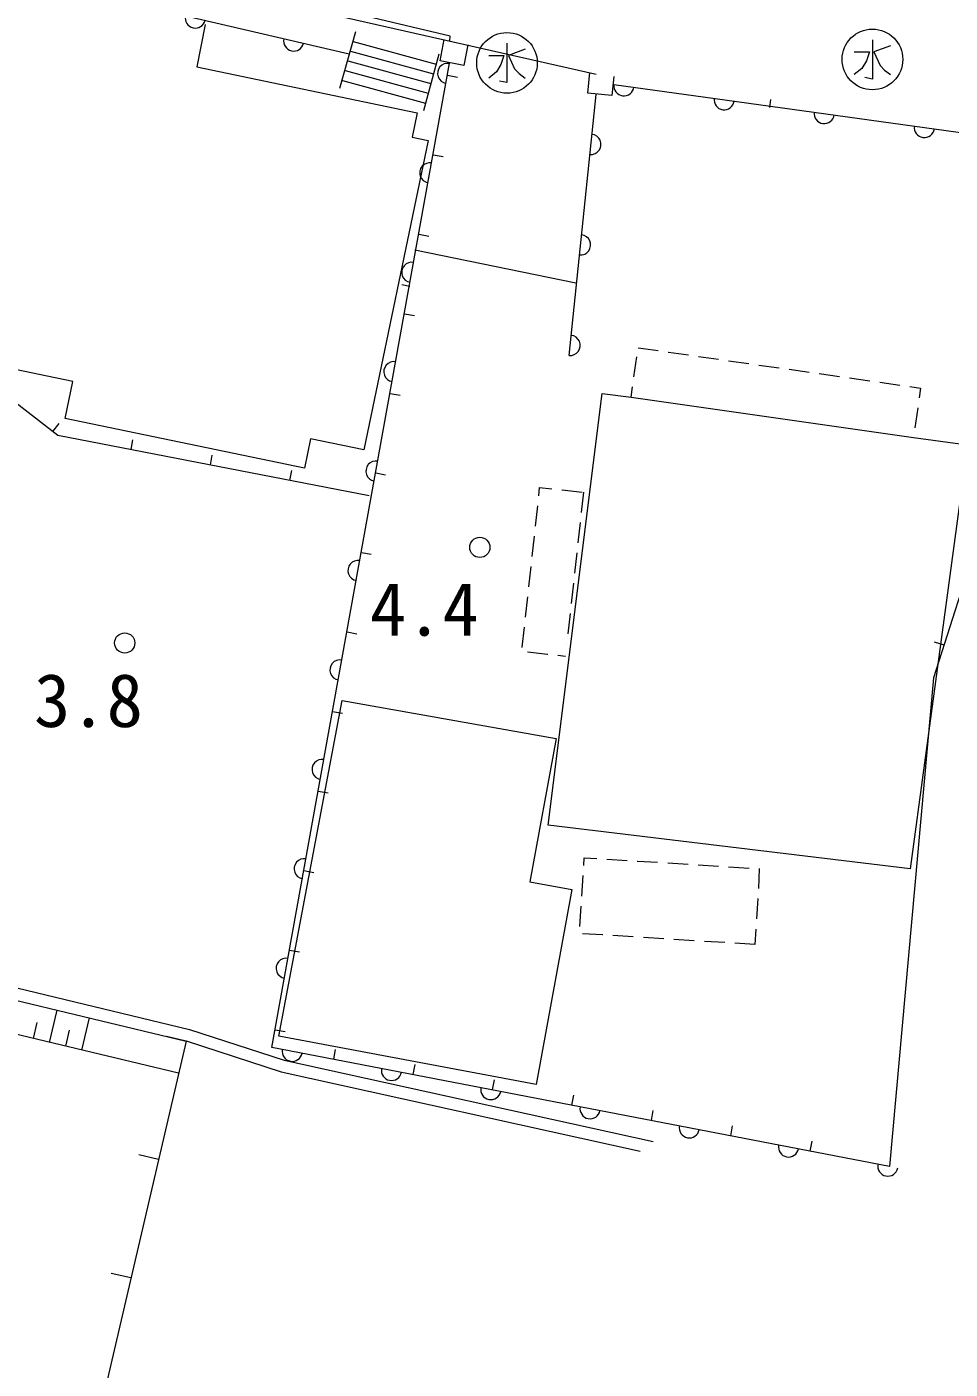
# Model space of a CAD drawing. Units: millimetres, scale not verified. Extents: x 40000 to 680000, y 20000 to 380000.
# Drawn here: x 75992 to 98827, y 273823 to 307040 of the extents above; entities that cross this region are included whole.
import ezdxf
from ezdxf.enums import TextEntityAlignment as Align

# ---------------------------------------------------------------- set-up
doc = ezdxf.new("R2010")
doc.units = ezdxf.units.MM
doc.header["$LTSCALE"] = 1000
doc.layers.add('M-BGD', color=7, linetype='Continuous', lineweight=13)
doc.layers.add('M-BGD-EXST', color=7, linetype='Continuous', lineweight=13)
doc.styles.add('ＭＳ ゴシック', font='')
doc.styles.get('ＭＳ ゴシック').set_extended_font_data('MS Gothic')

msp = doc.modelspace()

# ---------------------------------------------------------------- linework, layer by layer
at = {"layer": 'M-BGD'}
for p, q in [((81797, 307751), (90076, 305873)), ((78788, 307577), (83964, 306371)), ((80406, 307095), (80193, 306047)), ((83729, 305521), (84126, 306921)), ((84060, 306680), (86117, 306118)), ((86213, 306196), (86313, 306727)), ((86898, 306594), (86803, 306086)), ((83994, 306439), (86052, 305878)), ((86183, 306360), (85803, 304964)), ((80193, 306047), (85646, 304911)), ((82054, 281786), (86447, 306144)), ((83863, 305957), (85920, 305396)), ((83928, 306198), (85986, 305636)), ((86803, 306086), (86213, 306196)), ((83797, 305715), (85854, 305154)), ((86398, 305843), (86644, 305798)), ((89866, 305402), (89918, 305909)), ((90511, 305811), (90462, 305341)), ((90513, 305617), (93012, 305269)), ((89403, 298908), (90070, 305364)), ((90462, 305341), (89866, 305402)), ((93012, 305269), (102508, 303952)), ((94386, 305241), (94357, 305043)), ((85646, 304911), (85520, 304308)), ((85520, 304308), (85916, 304226)), ((85916, 304226), (84323, 296574)), ((86042, 303875), (86288, 303830)), ((85687, 301906), (85933, 301862)), ((85590, 301518), (89572, 300706)), ((85268, 300663), (85465, 300626)), ((85331, 299938), (85578, 299893)), ((91111, 299098), (91606, 299027)), ((91853, 298992), (91858, 298991)), ((91858, 298991), (92353, 298920)), ((77128, 298260), (75073, 298688)), ((91008, 298377), (91079, 298877)), ((92600, 298885), (92605, 298885)), ((92605, 298885), (93101, 298814)), ((93349, 298778), (93848, 298707)), ((94096, 298671), (94596, 298600)), ((94843, 298565), (95343, 298494)), ((95590, 298458), (96091, 298387)), ((96339, 298352), (96838, 298281)), ((76941, 297349), (77128, 298260)), ((84977, 297970), (85222, 297925)), ((88886, 287285), (90222, 297969)), ((90222, 297969), (90937, 297875)), ((90937, 297875), (90973, 298130)), ((97086, 298245), (97586, 298174)), ((97833, 298139), (98094, 298101)), ((98094, 298101), (98061, 297862)), ((76759, 296930), (75473, 297928)), ((90937, 297875), (97920, 296879)), ((82857, 296117), (76941, 297349)), ((98025, 297615), (97954, 297115)), ((76635, 297027), (76788, 297225)), ((84458, 295433), (76759, 296930)), ((78568, 296579), (78615, 296824)), ((83008, 296848), (82857, 296117)), ((84323, 296574), (83008, 296848)), ((99258, 296698), (97840, 286208)), ((97920, 296879), (99258, 296698)), ((80532, 296197), (80579, 296443)), ((82494, 295814), (82542, 296060)), ((84621, 296002), (84866, 295957)), ((100111, 296250), (98419, 290934)), ((88653, 295437), (88675, 295639)), ((88675, 295639), (88976, 295606)), ((89225, 295579), (89230, 295579)), ((89230, 295579), (89727, 295525)), ((89757, 295521), (89703, 295025)), ((88571, 294687), (88626, 295189)), ((89675, 294776), (89620, 294273)), ((88488, 293936), (88544, 294439)), ((84265, 294034), (84511, 293990)), ((89593, 294025), (89538, 293523)), ((88407, 293186), (88461, 293689)), ((89511, 293275), (89456, 292772)), ((88324, 292435), (88379, 292937)), ((89429, 292525), (89374, 292022)), ((83910, 292066), (84156, 292021)), ((88243, 291690), (88296, 292187)), ((88241, 291685), (88243, 291690)), ((89346, 291773), (89346, 291768)), ((98676, 291741), (98438, 291817)), ((88870, 291509), (88373, 291564)), ((88875, 291509), (88870, 291509)), ((89312, 291460), (89123, 291481)), ((98419, 290934), (97329, 278841)), ((82227, 282066), (83787, 290369)), ((83787, 290369), (89080, 289426)), ((83555, 290097), (83801, 290053)), ((89080, 289426), (88431, 285886)), ((83200, 288129), (83445, 288085)), ((97840, 286208), (88886, 287285)), ((89764, 286284), (89776, 286479)), ((89776, 286479), (90085, 286460)), ((90335, 286444), (90340, 286444)), ((90340, 286444), (90838, 286413)), ((91088, 286396), (91093, 286396)), ((91093, 286396), (91592, 286365)), ((91841, 286350), (92346, 286318)), ((82844, 286161), (83090, 286116)), ((89716, 285531), (89748, 286035)), ((92595, 286302), (93100, 286270)), ((93349, 286255), (93853, 286223)), ((94103, 286209), (94087, 285718)), ((88431, 285886), (89470, 285695)), ((89470, 285695), (88585, 280868)), ((94071, 285467), (94040, 284964)), ((89669, 284778), (89701, 285281)), ((69272, 284811), (80012, 282232)), ((94024, 284714), (94000, 284331)), ((69150, 284520), (79931, 281943)), ((90232, 284568), (89734, 284598)), ((90237, 284567), (90232, 284568)), ((90986, 284520), (90486, 284551)), ((90991, 284520), (90986, 284520)), ((91745, 284472), (91240, 284504)), ((92498, 284425), (91994, 284457)), ((93251, 284377), (92748, 284409)), ((94000, 284331), (93501, 284362)), ((82488, 284192), (82735, 284148)), ((79746, 281149), (68827, 283747)), ((76554, 281909), (76743, 282705)), ((76156, 282003), (76251, 282402)), ((77350, 281719), (77539, 282514)), ((76952, 281815), (77047, 282211)), ((79931, 281943), (79444, 282056)), ((80012, 282232), (82359, 281470)), ((82133, 282224), (82379, 282180)), ((88585, 280868), (82227, 282066)), ((79931, 281943), (73114, 252624)), ((79928, 281944), (82279, 281180)), ((97329, 278841), (82054, 281786)), ((83581, 281491), (83629, 281737)), ((82359, 281470), (91479, 279456)), ((85545, 281113), (85592, 281358)), ((82279, 281180), (91159, 279219)), ((87509, 280734), (87556, 280979)), ((89473, 280356), (89521, 280600)), ((91437, 279977), (91484, 280223)), ((93401, 279598), (93448, 279844)), ((95364, 279220), (95412, 279465)), ((79249, 279011), (78762, 279124)), ((78567, 276079), (78080, 276192))]:
    msp.add_line(p, q, dxfattribs=at)
msp.add_lwpolyline([(86454, 306695), (86459, 306811), (79193, 308545)], dxfattribs=at)
for centre in [(87195, 294159), (78412, 291793)]:
    msp.add_circle(centre, 250, dxfattribs=at)
for centre, start, end in [((80158, 307258), 166.8882, 346.8882), ((82593, 306690), 166.8882, 346.8882), ((86400, 305887), 79.7774, 259.7774), ((90760, 305582), 172.0739, 352.0739), ((93237, 305238), 172.1017, 352.1017), ((95713, 304894), 172.1017, 352.1017), ((89943, 304131), 264.1038, 84.1038), ((98190, 304551), 172.1017, 352.1017), ((85957, 303427), 79.7774, 259.7774), ((89686, 301644), 264.1038, 84.1038), ((85513, 300966), 79.7774, 259.7774), ((89429, 299157), 264.1038, 84.1038), ((85069, 298506), 79.7774, 259.7774), ((84626, 296045), 79.7774, 259.7774), ((84182, 293585), 79.7774, 259.7774), ((83738, 291125), 79.7774, 259.7774), ((83294, 288664), 79.7774, 259.7774), ((82851, 286204), 79.7774, 259.7774), ((82407, 283743), 79.7774, 259.7774), ((82556, 281689), 169.0874, 349.0874), ((85011, 281216), 169.0874, 349.0874), ((87466, 280742), 169.0874, 349.0874), ((89921, 280269), 169.0874, 349.0874), ((92376, 279796), 169.0874, 349.0874), ((94831, 279322), 169.0874, 349.0874), ((97286, 278849), 169.0874, 349.0874)]:
    msp.add_arc(centre, 250, start, end, dxfattribs=at)
at = {"layer": 'M-BGD-EXST'}
for p, q in [((87867, 306635), (87867, 305660)), ((96905, 306721), (96905, 305746)), ((87417, 306335), (87792, 306335)), ((87792, 306335), (87717, 306110)), ((88317, 306485), (87905, 306335)), ((87905, 306335), (88055, 305998)), ((96455, 306421), (96830, 306421)), ((96830, 306421), (96755, 306196)), ((97355, 306571), (96943, 306421)), ((96943, 306421), (97093, 306084)), ((87717, 306110), (87605, 305923)), ((88055, 305998), (88167, 305885)), ((96643, 306009), (96455, 305859)), ((96755, 306196), (96643, 306009)), ((97093, 306084), (97205, 305971)), ((97205, 305971), (97355, 305859)), ((87605, 305923), (87417, 305773)), ((87867, 305660), (87680, 305698)), ((88167, 305885), (88317, 305773)), ((96905, 305746), (96718, 305784))]:
    msp.add_line(p, q, dxfattribs=at)
for centre in [(96905, 306234), (87867, 306148)]:
    msp.add_circle(centre, 750, dxfattribs=at)

# ---------------------------------------------------------------- texts
at = {"layer": 'M-BGD', "style": 'ＭＳ ゴシック'}
for s, p in [('4.4', (84476, 291578)), ('3.8', (76169, 289318))]:
    msp.add_text(s, height=1320, dxfattribs=at).set_placement(p, align=Align.BOTTOM_LEFT)

doc.saveas('drawing.dxf')
